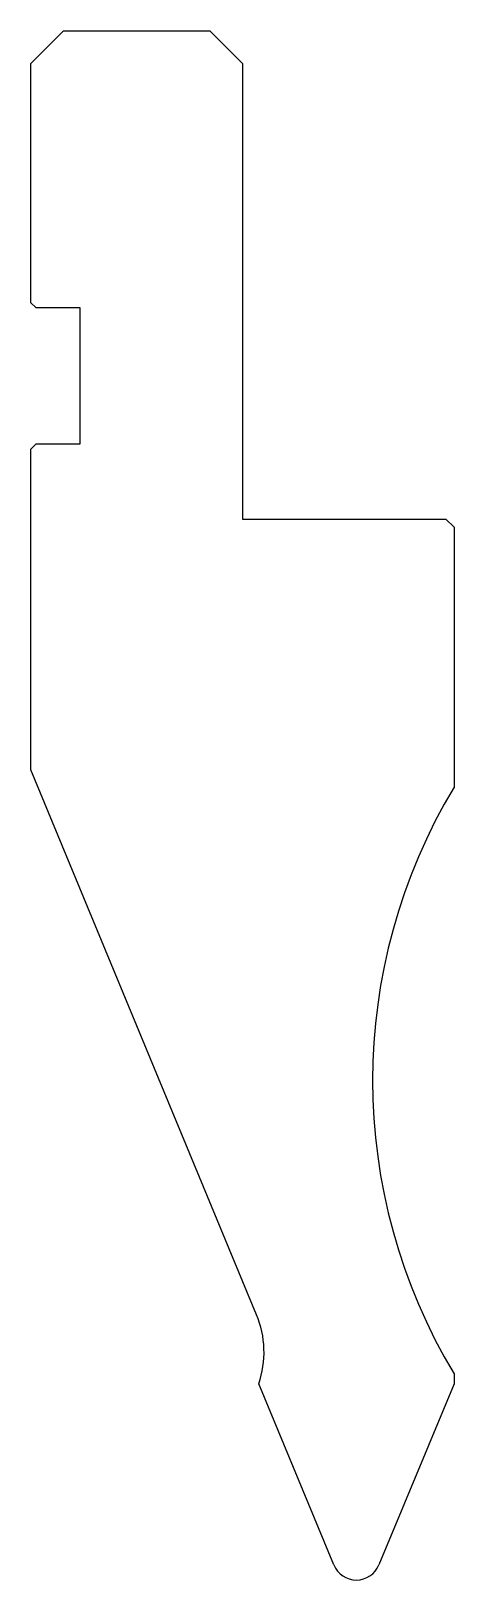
# Model space of a CAD drawing. Header units: metres. Extents: x 17 to 43, y -26 to 69.2.
import ezdxf

# ---------------------------------------------------------------- set-up
doc = ezdxf.new("R2010")
doc.units = ezdxf.units.M

msp = doc.modelspace()

# ---------------------------------------------------------------- linework, layer by layer
for p, q in [((19.013492, 69.171022), (17.013492, 67.171022)), ((19.013492, 69.171022), (28.013492, 69.171022)), ((30.013492, 67.171022), (28.013492, 69.171022)), ((17.013492, 52.471022), (17.013492, 67.171022)), ((30.013492, 67.171022), (30.013492, 39.171022)), ((17.013492, 52.471022), (17.313492, 52.171022)), ((17.313492, 52.171022), (20.013492, 52.171022)), ((20.013492, 52.171022), (20.013492, 43.771022)), ((17.313492, 43.771022), (17.013492, 43.471022)), ((17.013492, 23.755293), (17.013492, 43.471022)), ((20.013492, 43.771022), (17.313492, 43.771022)), ((30.013492, 39.171022), (42.513492, 39.171022)), ((43.013492, 38.671022), (42.513492, 39.171022)), ((43.013492, 38.671022), (43.013492, 22.698779)), ((30.880584, -9.722827), (17.013492, 23.755293)), ((35.627673, -25.103003), (31.013492, -13.963385)), ((43.013492, -13.963385), (38.399312, -25.103003)), ((43.013492, -13.356734), (43.013492, -13.963385))]:
    msp.add_line(p, q)
for centre, radius, start, end in [((73.013492, 4.671022), 35, 148.997281, 211.002719), ((25.337307, -12.018928), 6, 341.090378, 22.5), ((37.013492, -24.528978), 1.5, 202.5, 337.5)]:
    msp.add_arc(centre, radius, start, end)

doc.saveas('drawing.dxf')
